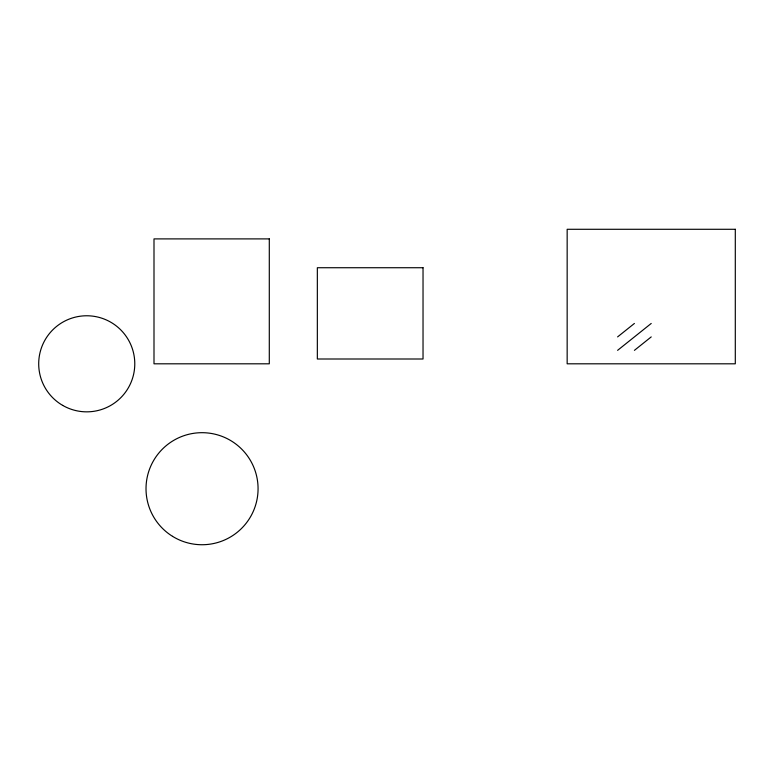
<?xml version="1.0" encoding="UTF-8"?>
<svg xmlns="http://www.w3.org/2000/svg" width="774" height="774" viewBox="0 0 774 774"><rect width="100%" height="100%" fill="white"/><g stroke="black" fill="none" stroke-linecap="round" stroke-linejoin="round"><path stroke-width="1.16" d="M651.224 323.455L617.594 350.351M617.594 336.903L634.409 323.455M634.409 350.351L651.224 336.903M735.3 229.288L567.158 229.288L567.158 363.809L735.3 363.809L735.3 229.288M269.294 238.895L153.997 238.895L153.997 363.809L269.294 363.809L269.294 238.895M423.03 267.727L317.34 267.727L317.34 359.001L423.03 359.001L423.03 267.727M172.544 536.343A56.028 56.028 0 0 0 258.042 490.435A56.028 56.028 0 0 0 175.534 439.351A56.028 56.028 0 0 0 172.544 536.343M62.684 405.392A48.046 48.046 0 0 0 134.782 363.848A48.046 48.046 0 0 0 62.762 322.178A48.046 48.046 0 0 0 62.684 405.392"/></g></svg>
